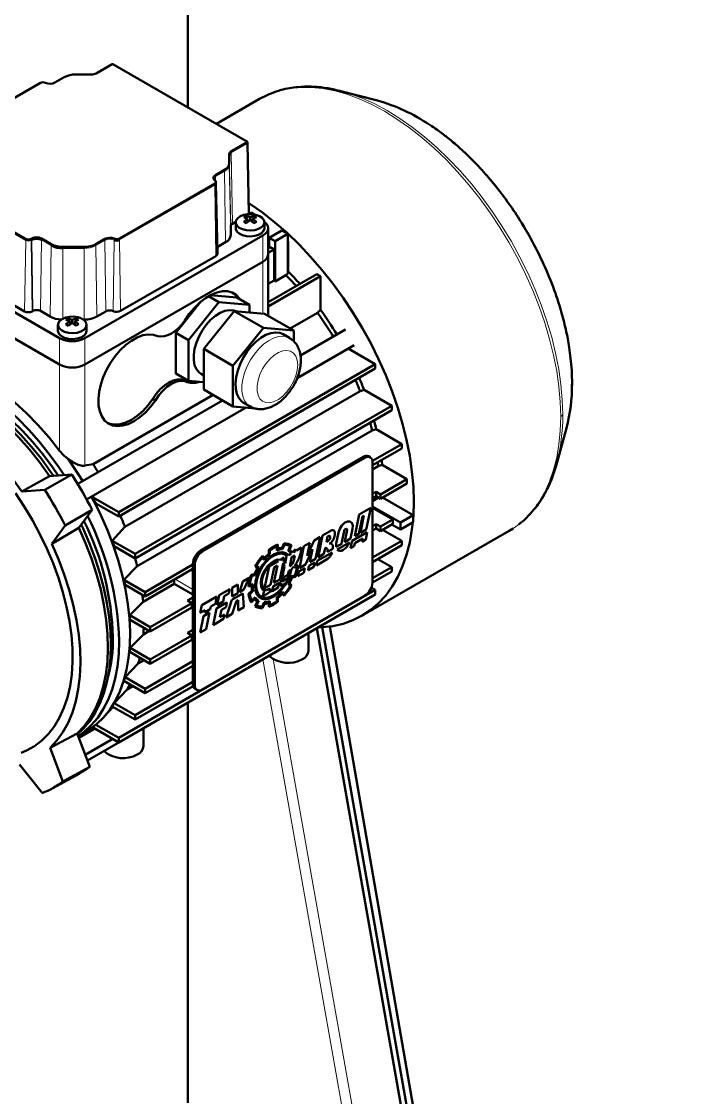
# Paper-space layout 'Лист2' of a CAD drawing. Header units: millimetres. Extents: x 0 to 420, y 0 to 297.
# Drawn here: x 164.19 to 182.64, y 149.34 to 179.3 of the extents above; entities that cross this region are included whole.
import ezdxf

# ---------------------------------------------------------------- set-up
doc = ezdxf.new("R2010")
doc.units = ezdxf.units.MM

psp = doc.layouts.new('Лист2')

# ---------------------------------------------------------------- linework, layer by layer
at = {"color": 7, "linetype": 'Continuous', "lineweight": 50}
for p, q in [((168.818, 176.908), (168.818, 198.184)), ((166.268, 177.857), (166.716, 178.116)), ((166.727, 178.116), (170.475, 175.952)), ((165.118, 177.602), (165.371, 177.748)), ((165.695, 177.825), (166.133, 177.825)), ((162.059, 176.06), (164.712, 177.592)), ((170.817, 177.146), (169.612, 176.45)), ((170.817, 177.146), (170.902, 177.193)), ((173.081, 177.364), (173.041, 177.373)), ((173.08, 177.365), (173.043, 177.374)), ((174.096, 177.099), (173.08, 177.365)), ((170.475, 175.946), (170.027, 175.687)), ((170.477, 175.908), (170.477, 175.949)), ((170.519, 173.949), (170.477, 175.908)), ((169.971, 175.609), (169.971, 175.356)), ((169.971, 175.609), (169.971, 175.568)), ((169.971, 175.356), (169.971, 175.315)), ((169.837, 175.169), (169.584, 175.023)), ((169.567, 174.789), (166.915, 173.258)), ((169.599, 174.792), (169.599, 174.833)), ((169.641, 172.834), (169.599, 174.793)), ((164.305, 173.248), (162.042, 174.554)), ((170.374, 173.848), (170.445, 173.889)), ((170.374, 173.848), (170.48, 173.809)), ((170.48, 173.809), (170.374, 173.726)), ((170.551, 173.85), (170.445, 173.889)), ((170.445, 173.822), (170.445, 173.889)), ((170.48, 173.809), (170.48, 173.713)), ((170.576, 173.94), (170.518, 173.973)), ((170.657, 173.889), (170.551, 173.85)), ((170.551, 173.769), (170.551, 173.85)), ((170.553, 173.953), (170.597, 173.979)), ((170.686, 173.927), (170.597, 173.979)), ((170.622, 173.809), (170.728, 173.848)), ((170.728, 173.726), (170.622, 173.809)), ((170.622, 173.713), (170.622, 173.809)), ((170.728, 173.848), (170.657, 173.889)), ((170.657, 173.822), (170.657, 173.889)), ((170.013, 173.609), (170.013, 173.356)), ((170.152, 173.724), (170.057, 173.67)), ((170.151, 173.71), (170.151, 173.547)), ((170.374, 173.726), (170.445, 173.685)), ((170.445, 173.685), (170.551, 173.769)), ((170.551, 173.769), (170.657, 173.685)), ((170.657, 173.685), (170.728, 173.726)), ((170.951, 173.547), (170.951, 173.71)), ((171.051, 172.812), (171.051, 173.547)), ((164.475, 173.258), (164.458, 173.248)), ((165.017, 173.102), (164.747, 173.258)), ((165.955, 170.485), (170.904, 173.342)), ((166.509, 173.248), (166.255, 173.102)), ((171.438, 173.481), (171.085, 173.277)), ((171.085, 173.277), (171.085, 172.998)), ((171.085, 173.277), (171.247, 173.183)), ((171.247, 173.183), (171.601, 173.387)), ((171.601, 173.387), (171.438, 173.481)), ((171.601, 172.283), (171.601, 173.387)), ((160.722, 173.098), (165.247, 170.485)), ((165.932, 173.024), (165.341, 173.024)), ((169.867, 173.152), (169.637, 173.019)), ((171.051, 172.978), (171.113, 173.014)), ((171.219, 172.953), (171.051, 172.856)), ((171.219, 172.953), (171.113, 173.014)), ((171.219, 172.09), (171.219, 172.953)), ((171.247, 172.062), (171.247, 173.183)), ((171.608, 173.178), (171.601, 173.182)), ((171.601, 173.174), (171.608, 173.178)), ((171.608, 172.343), (171.608, 173.178)), ((165.955, 169.75), (170.904, 172.608)), ((169.597, 172.771), (166.944, 171.24)), ((171.051, 171.109), (171.051, 172.812)), ((160.722, 172.363), (165.247, 169.75)), ((164.275, 171.23), (162.012, 172.536)), ((171.601, 172.337), (171.608, 172.343)), ((171.051, 171.484), (172.407, 172.266)), ((172.513, 172.205), (171.051, 171.361)), ((171.051, 171.993), (171.219, 172.09)), ((171.247, 172.062), (171.55, 172.237)), ((171.601, 172.283), (171.55, 172.237)), ((172.513, 172.205), (172.407, 172.266)), ((172.513, 171.274), (172.513, 172.205)), ((168.483, 170.632), (169.184, 171.505)), ((169.685, 171.483), (168.836, 170.428)), ((169.392, 171.653), (169.685, 171.483)), ((169.437, 171.678), (170.18, 171.612)), ((170.533, 171.408), (169.685, 171.483)), ((170.18, 171.612), (170.533, 171.408)), ((170.533, 171.201), (170.533, 171.408)), ((164.487, 171.23), (164.505, 171.24)), ((164.988, 171.084), (164.717, 171.24)), ((166.538, 171.23), (166.285, 171.084)), ((170.109, 171.239), (169.26, 170.183)), ((170.922, 170.769), (170.109, 171.239)), ((170.957, 171.163), (170.109, 171.239)), ((171.771, 170.693), (170.957, 171.163)), ((171.667, 170.753), (172.427, 171.192)), ((172.427, 171.192), (172.513, 171.274)), ((165.201, 170.852), (165.201, 170.689)), ((165.424, 170.991), (165.495, 171.032)), ((165.424, 170.991), (165.53, 170.952)), ((165.53, 170.952), (165.424, 170.868)), ((165.424, 170.868), (165.495, 170.828)), ((165.601, 170.993), (165.495, 171.032)), ((165.495, 170.965), (165.495, 171.032)), ((165.495, 170.828), (165.601, 170.911)), ((165.53, 170.952), (165.53, 170.855)), ((165.707, 171.032), (165.601, 170.993)), ((165.601, 170.911), (165.601, 170.993)), ((165.601, 170.911), (165.707, 170.828)), ((165.672, 170.952), (165.778, 170.991)), ((165.778, 170.868), (165.672, 170.952)), ((165.672, 170.855), (165.672, 170.952)), ((165.778, 170.991), (165.707, 171.032)), ((165.707, 170.965), (165.707, 171.032)), ((165.707, 170.828), (165.778, 170.868)), ((165.932, 170.999), (165.909, 170.999)), ((166.001, 170.689), (166.001, 170.852)), ((168.836, 170.428), (168.483, 170.632)), ((168.483, 169.501), (168.483, 170.632)), ((170.922, 170.769), (170.073, 169.714)), ((171.771, 170.693), (170.922, 170.769)), ((171.649, 170.488), (171.472, 170.59)), ((171.771, 170.389), (171.771, 170.693)), ((173.203, 170.723), (171.952, 170.001)), ((168.836, 170.428), (168.836, 169.296)), ((171.863, 169.373), (173.453, 170.29)), ((169.26, 170.183), (170.073, 169.714)), ((169.26, 170.183), (169.26, 169.052)), ((174.037, 169.758), (173.284, 170.193)), ((166.895, 165.635), (174.037, 169.758)), ((174.037, 169.635), (166.895, 165.512)), ((170.073, 169.714), (170.073, 168.582)), ((174.037, 169.635), (174.037, 169.758)), ((168.483, 169.501), (168.836, 169.296)), ((169.185, 169.486), (169.26, 169.442)), ((173.612, 169.006), (167.066, 165.227)), ((168.73, 169.301), (168.801, 169.26)), ((168.836, 169.296), (169.26, 169.259)), ((170.073, 168.582), (169.26, 169.052)), ((173.724, 169.04), (173.612, 169.006)), ((174.493, 168.596), (173.724, 169.04)), ((179.511, 169.102), (179.516, 169.223)), ((169.784, 168.749), (165.754, 166.423)), ((166.182, 166.971), (169.523, 168.9)), ((167.917, 168.75), (167.846, 168.79)), ((166.001, 165.989), (170.438, 168.55)), ((167.351, 164.473), (174.493, 168.596)), ((174.493, 168.474), (167.351, 164.351)), ((170.073, 168.582), (170.701, 168.526)), ((170.372, 168.685), (170.549, 168.583)), ((170.898, 168.508), (170.922, 168.506)), ((174.493, 168.474), (174.493, 168.596)), ((173.953, 167.911), (167.407, 164.132)), ((174.063, 167.946), (173.953, 167.911)), ((174.775, 167.535), (174.063, 167.946)), ((179.082, 166.968), (179.361, 167.98)), ((173.957, 167.063), (174.775, 167.535)), ((174.775, 167.413), (174.775, 167.535)), ((174.775, 167.413), (173.959, 166.942)), ((165.955, 166.932), (166.182, 166.971)), ((169.172, 164.565), (173.697, 167.178)), ((169.221, 164.537), (173.747, 167.149)), ((173.897, 167.164), (173.847, 167.193)), ((173.959, 167.027), (173.959, 163.679)), ((174.118, 166.917), (173.959, 166.826)), ((174.227, 166.954), (174.118, 166.917)), ((174.914, 166.557), (174.227, 166.954)), ((179.054, 166.885), (179.082, 166.969)), ((179.059, 166.886), (179.082, 166.968)), ((164.968, 166.639), (164.201, 166.209)), ((165.592, 166.686), (164.837, 166.256)), ((165.592, 166.686), (164.968, 166.639)), ((174.179, 166.132), (174.914, 166.557)), ((174.914, 166.434), (174.179, 166.01)), ((174.914, 166.434), (174.914, 166.557)), ((164.201, 166.209), (164.837, 166.256)), ((166.202, 166.105), (166.164, 166.057)), ((166.164, 166.057), (166.895, 165.635)), ((173.959, 166.145), (174.058, 166.202)), ((174.058, 166.079), (173.959, 166.022)), ((174.124, 166.041), (173.959, 165.946)), ((174.058, 166.202), (174.179, 166.132)), ((174.058, 166.202), (174.058, 166.079)), ((174.179, 166.01), (174.058, 166.079)), ((174.179, 166.132), (174.179, 166.01)), ((175.089, 165.549), (174.235, 166.042)), ((174.914, 165.658), (174.242, 166.046)), ((166.895, 165.512), (166.255, 165.882)), ((173.588, 165.575), (173.91, 165.76)), ((173.91, 165.76), (173.785, 165.152)), ((174.736, 165.345), (173.959, 165.794)), ((174.525, 165.434), (173.959, 165.761)), ((166.15, 165.705), (165.401, 165.267)), ((165.786, 165.203), (166.15, 165.705)), ((166.895, 165.635), (166.895, 165.512)), ((173.464, 164.967), (173.588, 165.575)), ((173.681, 165.518), (173.582, 165.035)), ((173.621, 165.057), (173.719, 165.54)), ((173.719, 165.54), (173.681, 165.518)), ((174.179, 165.234), (174.525, 165.434)), ((174.525, 165.311), (174.525, 165.434)), ((175.089, 165.549), (174.736, 165.345)), ((174.907, 165.654), (174.914, 165.658)), ((174.914, 165.65), (174.914, 165.658)), ((175.089, 165.361), (175.089, 165.549)), ((165.401, 165.267), (165.029, 164.755)), ((165.029, 164.755), (165.786, 165.203)), ((167.066, 165.227), (166.713, 164.842)), ((172.566, 164.985), (172.83, 165.137)), ((173.166, 165.11), (173.104, 164.808)), ((173.189, 164.831), (173.251, 165.133)), ((173.404, 165.174), (173.348, 164.9)), ((173.785, 165.152), (173.621, 165.057)), ((173.669, 162.755), (177.762, 165.117)), ((173.959, 165.247), (174.058, 165.304)), ((174.058, 165.181), (173.959, 165.124)), ((174.058, 165.304), (174.179, 165.234)), ((174.058, 165.304), (174.058, 165.181)), ((174.179, 165.111), (174.058, 165.181)), ((174.525, 165.311), (174.179, 165.111)), ((174.179, 165.234), (174.179, 165.111)), ((174.775, 164.841), (174.242, 165.148)), ((174.497, 165.295), (174.736, 165.157)), ((175.089, 165.361), (174.736, 165.157)), ((174.736, 165.157), (174.736, 165.345)), ((166.713, 164.842), (167.351, 164.473)), ((172.144, 164.424), (172.336, 164.852)), ((172.336, 164.852), (172.5, 164.947)), ((172.5, 164.947), (172.376, 164.339)), ((172.442, 164.377), (172.566, 164.985)), ((172.675, 164.805), (172.706, 164.955)), ((172.73, 164.969), (172.706, 164.955)), ((172.951, 164.767), (173.012, 165.069)), ((173.348, 164.9), (173.178, 164.801)), ((173.351, 164.63), (173.394, 164.838)), ((173.394, 164.838), (173.814, 165.081)), ((173.582, 165.035), (173.464, 164.967)), ((173.69, 164.899), (173.467, 164.77)), ((173.673, 164.815), (173.69, 164.899)), ((173.772, 164.872), (173.673, 164.815)), ((173.814, 165.081), (173.772, 164.872)), ((173.959, 164.37), (174.775, 164.841)), ((174.775, 164.718), (174.775, 164.841)), ((167.351, 164.351), (166.769, 164.687)), ((171.073, 164.474), (171.073, 164.587)), ((171.105, 164.463), (171.105, 164.574)), ((171.295, 164.684), (171.295, 164.573)), ((171.327, 164.734), (171.327, 164.621)), ((171.444, 164.645), (171.502, 164.769)), ((171.455, 164.605), (171.512, 164.728)), ((171.666, 164.688), (171.609, 164.564)), ((171.708, 164.715), (171.65, 164.591)), ((171.723, 164.518), (171.815, 164.606)), ((171.772, 164.527), (171.8, 164.552)), ((171.772, 164.527), (171.804, 164.545)), ((171.839, 164.565), (171.987, 164.65)), ((171.928, 164.08), (172.052, 164.688)), ((171.987, 164.65), (171.95, 164.474)), ((172.052, 164.688), (172.217, 164.783)), ((172.285, 164.603), (172.093, 164.175)), ((172.217, 164.783), (172.144, 164.424)), ((172.211, 164.244), (172.285, 164.603)), ((172.641, 164.638), (172.607, 164.472)), ((172.62, 164.392), (172.837, 164.517)), ((172.859, 164.617), (172.705, 164.529)), ((173.116, 164.766), (172.946, 164.668)), ((172.974, 164.596), (173.319, 164.795)), ((173.45, 164.687), (173.351, 164.63)), ((173.467, 164.77), (173.45, 164.687)), ((174.775, 164.718), (173.959, 164.247)), ((167.351, 164.473), (167.351, 164.351)), ((170.889, 164.368), (170.945, 164.311)), ((170.898, 164.421), (170.956, 164.363)), ((171.08, 164.127), (171.339, 164.276)), ((171.469, 164.217), (171.376, 163.761)), ((171.401, 164.312), (171.5, 164.37)), ((171.5, 164.37), (171.48, 164.27)), ((171.525, 164.204), (171.566, 164.408)), ((171.566, 164.408), (171.582, 164.417)), ((171.621, 164.439), (171.696, 164.483)), ((171.654, 164.128), (171.705, 164.378)), ((171.705, 164.378), (171.796, 164.43)), ((171.796, 164.43), (171.769, 164.295)), ((172.191, 164.144), (172.356, 164.239)), ((172.376, 164.339), (172.211, 164.244)), ((172.356, 164.239), (172.33, 164.114)), ((172.726, 164.342), (172.396, 164.152)), ((172.396, 164.152), (172.421, 164.277)), ((172.421, 164.277), (172.586, 164.372)), ((172.607, 164.472), (172.442, 164.377)), ((174.493, 164.105), (174.103, 164.33)), ((167.407, 164.132), (167.04, 163.755)), ((167.633, 163.412), (168.96, 164.178)), ((168.96, 164.056), (167.633, 163.29)), ((168.96, 163.259), (168.96, 164.198)), ((169.009, 160.821), (169.009, 164.169)), ((170.585, 163.896), (170.677, 163.914)), ((170.75, 164.071), (170.692, 164.129)), ((170.791, 164.092), (170.734, 164.15)), ((170.956, 163.519), (171.08, 164.127)), ((171.219, 164.097), (171.12, 163.614)), ((171.211, 163.666), (171.31, 164.149)), ((171.31, 164.149), (171.219, 164.097)), ((171.442, 163.799), (171.509, 164.13)), ((171.629, 164.003), (171.606, 163.894)), ((171.767, 164.096), (171.859, 164.114)), ((171.801, 164.142), (171.894, 164.16)), ((171.882, 163.855), (171.908, 163.98)), ((172.047, 163.95), (171.882, 163.855)), ((171.908, 163.98), (172.072, 164.075)), ((172.093, 164.175), (171.928, 164.08)), ((172.072, 164.075), (172.047, 163.95)), ((172.165, 164.019), (172.191, 164.144)), ((172.33, 164.114), (172.165, 164.019)), ((173.959, 163.797), (174.493, 164.105)), ((174.493, 163.983), (173.959, 163.675)), ((174.493, 163.983), (174.493, 164.105)), ((167.04, 163.755), (167.633, 163.412)), ((167.633, 163.29), (167.071, 163.614)), ((168.441, 163.64), (167.572, 163.139)), ((168.96, 163.34), (168.441, 163.64)), ((170.051, 163.533), (170.21, 163.625)), ((170.21, 163.625), (170.21, 163.382)), ((170.255, 163.408), (170.353, 163.707)), ((170.353, 163.707), (170.525, 163.807)), ((170.525, 163.807), (170.378, 163.479)), ((170.542, 163.617), (170.633, 163.635)), ((170.601, 163.86), (170.692, 163.879)), ((171.12, 163.614), (170.956, 163.519)), ((171.191, 163.566), (171.355, 163.661)), ((171.376, 163.761), (171.211, 163.666)), ((171.355, 163.661), (171.348, 163.626)), ((171.396, 163.574), (171.416, 163.672)), ((171.525, 163.649), (171.396, 163.574)), ((171.44, 163.71), (171.586, 163.794)), ((171.464, 163.812), (171.442, 163.799)), ((171.606, 163.894), (171.501, 163.834)), ((171.586, 163.794), (171.575, 163.741)), ((171.609, 163.639), (171.666, 163.581)), ((171.65, 163.66), (171.708, 163.602)), ((171.8, 163.871), (171.708, 163.852)), ((171.815, 163.835), (171.723, 163.817)), ((166.895, 159.348), (174.037, 163.47)), ((174.037, 163.348), (166.895, 159.225)), ((167.633, 163.412), (167.633, 163.29)), ((173.747, 163.311), (169.221, 160.699)), ((169.636, 163.051), (169.693, 163.326)), ((169.693, 163.326), (169.985, 163.495)), ((169.96, 163.37), (169.832, 163.296)), ((169.985, 163.495), (169.96, 163.37)), ((170.044, 163.198), (170.348, 163.373)), ((170.051, 163.29), (170.051, 163.533)), ((170.21, 163.382), (170.051, 163.29)), ((170.378, 163.479), (170.255, 163.408)), ((170.348, 163.373), (170.378, 162.987)), ((170.599, 163.589), (170.506, 163.571)), ((170.506, 163.359), (170.599, 163.447)), ((170.542, 163.354), (170.633, 163.442)), ((170.909, 163.294), (170.935, 163.419)), ((171.074, 163.389), (170.909, 163.294)), ((170.935, 163.419), (170.96, 163.433)), ((171.009, 163.461), (171.1, 163.514)), ((171.08, 163.416), (171.074, 163.389)), ((171.1, 163.514), (171.088, 163.457)), ((171.33, 163.536), (171.165, 163.441)), ((171.165, 163.441), (171.166, 163.443)), ((171.174, 163.484), (171.191, 163.566)), ((171.337, 163.573), (171.33, 163.536)), ((171.502, 163.31), (171.444, 163.368)), ((171.512, 163.363), (171.455, 163.42)), ((174.037, 163.47), (173.928, 163.533)), ((174.037, 163.348), (174.037, 163.47)), ((167.572, 163.139), (167.199, 162.765)), ((168.932, 163.103), (167.773, 162.434)), ((168.811, 163.173), (168.96, 163.259)), ((168.932, 163.103), (168.811, 163.173)), ((168.96, 163.136), (168.917, 163.112)), ((168.932, 162.981), (168.932, 163.103)), ((168.96, 163.03), (168.932, 163.014)), ((168.96, 163.259), (168.96, 163.136)), ((168.96, 162.361), (168.96, 163.136)), ((169.164, 162.837), (169.206, 163.045)), ((169.206, 163.045), (169.627, 163.288)), ((169.584, 163.08), (169.456, 163.006)), ((169.627, 163.288), (169.584, 163.08)), ((169.616, 162.951), (169.908, 163.12)), ((169.801, 163.146), (169.636, 163.051)), ((169.832, 163.296), (169.801, 163.146)), ((169.881, 162.7), (170.044, 163.198)), ((169.908, 163.12), (169.883, 162.995)), ((170.175, 163.163), (170.056, 162.801)), ((170.219, 163.189), (170.175, 163.163)), ((170.219, 162.895), (170.219, 163.189)), ((170.677, 163.213), (170.585, 163.125)), ((170.692, 163.266), (170.601, 163.179)), ((170.692, 163.016), (170.75, 163.14)), ((170.734, 163.043), (170.791, 163.166)), ((170.945, 163.126), (170.889, 163.003)), ((170.956, 163.086), (170.898, 162.962)), ((171.073, 162.997), (171.073, 163.11)), ((171.105, 163.047), (171.105, 163.158)), ((171.295, 163.268), (171.295, 163.157)), ((171.327, 163.256), (171.327, 163.144)), ((167.773, 162.434), (167.199, 162.765)), ((168.932, 162.981), (167.773, 162.311)), ((169.291, 162.911), (169.164, 162.837)), ((169.164, 162.286), (169.257, 162.744)), ((169.257, 162.744), (169.422, 162.839)), ((169.443, 162.939), (169.278, 162.844)), ((169.278, 162.844), (169.291, 162.911)), ((169.422, 162.839), (169.328, 162.381)), ((169.456, 163.006), (169.443, 162.939)), ((169.522, 162.493), (169.616, 162.951)), ((169.755, 162.921), (169.712, 162.713)), ((169.712, 162.713), (169.84, 162.787)), ((169.883, 162.995), (169.755, 162.921)), ((169.84, 162.787), (169.815, 162.662)), ((170.056, 162.801), (169.881, 162.7)), ((170.378, 162.987), (170.219, 162.895)), ((172.122, 162.243), (172.973, 162.733)), ((172.973, 162.733), (172.973, 162.734)), ((167.773, 162.311), (167.209, 162.637)), ((167.773, 162.311), (167.773, 162.434)), ((169.815, 162.662), (169.522, 162.493)), ((182.409, 106.59), (172.556, 162.434)), ((182.644, 105.658), (172.767, 162.453)), ((167.582, 162.234), (167.209, 161.861)), ((167.744, 162.328), (167.582, 162.234)), ((167.773, 161.536), (168.932, 162.205)), ((168.811, 162.275), (168.96, 162.361)), ((168.932, 162.205), (168.811, 162.275)), ((168.96, 162.238), (168.917, 162.214)), ((168.932, 162.082), (168.932, 162.205)), ((168.96, 162.361), (168.96, 162.238)), ((168.96, 162.238), (168.96, 160.85)), ((169.328, 162.381), (169.164, 162.286)), ((172.122, 162.243), (172.122, 162.243)), ((172.176, 161.778), (172.176, 162.273)), ((182.276, 106.46), (172.405, 162.406)), ((167.209, 161.861), (167.773, 161.536)), ((167.526, 159.589), (171.843, 162.081)), ((168.932, 162.082), (167.773, 161.413)), ((171.843, 162.081), (171.843, 162.081)), ((167.773, 161.413), (167.199, 161.744)), ((167.773, 161.536), (167.773, 161.413)), ((167.439, 161.419), (167.071, 161.042)), ((167.601, 161.512), (167.439, 161.419)), ((167.633, 160.718), (168.96, 161.484)), ((168.96, 161.361), (167.633, 160.595)), ((167.633, 160.595), (167.04, 160.938)), ((167.071, 161.042), (167.633, 160.718)), ((167.125, 160.702), (166.769, 160.319)), ((167.286, 160.795), (167.125, 160.702)), ((167.351, 159.982), (168.96, 160.911)), ((168.967, 160.793), (167.351, 159.86)), ((167.633, 160.718), (167.633, 160.595)), ((169.022, 160.713), (169.071, 160.684)), ((166.769, 160.319), (167.351, 159.982)), ((168.818, 149.191), (168.818, 160.335)), ((166.493, 159.942), (166.735, 160.215)), ((166.747, 160.209), (166.71, 160.187)), ((167.351, 159.86), (166.713, 160.229)), ((166.259, 159.715), (166.895, 159.348)), ((167.351, 159.982), (167.351, 159.86)), ((165.737, 159.469), (164.981, 159.077)), ((166.089, 158.546), (165.737, 159.469)), ((165.764, 159.398), (165.988, 159.527)), ((166.23, 159.609), (165.782, 159.351)), ((165.831, 159.379), (165.831, 159.436)), ((166.022, 158.721), (167.247, 159.428)), ((166.895, 159.225), (166.168, 159.645)), ((167.247, 159.428), (167.247, 159.428)), ((167.526, 159.589), (167.526, 159.589)), ((167.58, 159.125), (167.58, 159.62)), ((165.963, 158.878), (166.73, 159.32)), ((166.895, 159.348), (166.895, 159.225)), ((164.981, 159.077), (165.34, 158.135)), ((164.765, 157.816), (164.136, 158.608)), ((166.089, 158.546), (165.34, 158.135)), ((165.055, 157.95), (165.807, 158.363))]:
    psp.add_line(p, q, dxfattribs=at)
at = {"color": 8, "linetype": 'Continuous', "lineweight": 18}
for p, q in [((170.475, 175.905), (170.027, 175.647)), ((170.475, 175.905), (170.475, 175.946)), ((170.504, 173.939), (170.475, 175.905)), ((170.027, 175.687), (170.027, 175.647)), ((170.027, 175.647), (170.057, 173.67)), ((170.013, 173.609), (169.971, 175.568)), ((169.971, 175.315), (170.013, 173.356)), ((169.837, 175.128), (169.584, 174.982)), ((169.584, 174.982), (169.584, 175.023)), ((169.837, 175.128), (169.837, 175.169)), ((169.867, 173.152), (169.837, 175.128)), ((169.567, 174.748), (166.915, 173.217)), ((169.567, 174.748), (169.567, 174.789)), ((169.597, 172.771), (169.567, 174.748)), ((169.586, 174.863), (169.584, 174.982)), ((164.305, 173.207), (162.042, 174.513)), ((164.275, 171.23), (164.305, 173.207)), ((164.305, 173.207), (164.305, 173.248)), ((164.458, 173.248), (164.458, 173.207)), ((164.475, 173.217), (164.458, 173.207)), ((164.458, 173.207), (164.487, 171.23)), ((164.475, 173.258), (164.475, 173.217)), ((164.475, 173.217), (164.505, 171.24)), ((164.717, 171.24), (164.747, 173.217)), ((164.747, 173.217), (164.747, 173.258)), ((165.017, 173.061), (164.747, 173.217)), ((166.509, 173.207), (166.255, 173.061)), ((166.509, 173.207), (166.509, 173.248)), ((166.538, 171.23), (166.509, 173.207)), ((166.741, 171.235), (166.768, 173.213)), ((166.768, 173.213), (166.768, 173.254)), ((166.915, 173.258), (166.915, 173.217)), ((166.915, 173.217), (166.944, 171.24)), ((170.904, 172.608), (170.904, 173.342)), ((164.988, 171.084), (165.017, 173.061)), ((165.017, 173.061), (165.017, 173.102)), ((165.341, 173.024), (165.341, 172.983)), ((165.341, 172.983), (165.341, 171.028)), ((165.932, 172.983), (165.341, 172.983)), ((165.932, 172.983), (165.932, 173.024)), ((165.932, 170.999), (165.932, 172.983)), ((166.255, 173.102), (166.255, 173.061)), ((166.255, 173.061), (166.285, 171.084)), ((170.904, 171.167), (170.904, 172.608)), ((165.247, 169.75), (165.247, 170.485)), ((165.955, 169.75), (165.955, 170.485)), ((165.247, 167.347), (165.247, 169.75)), ((165.955, 169.75), (165.955, 166.932)), ((179.513, 169.2), (179.515, 169.223)), ((173.747, 167.149), (173.697, 167.178)), ((169.172, 164.565), (169.221, 164.537)), ((168.888, 164.014), (168.96, 163.973)), ((169.009, 164.169), (168.96, 164.198)), ((168.96, 163.483), (168.464, 163.769)), ((170.91, 161.543), (180.671, 106.222)), ((180.93, 106.371), (171.196, 161.542)), ((168.96, 160.85), (169.009, 160.821))]:
    psp.add_line(p, q, dxfattribs=at)
at = {"color": 8, "linetype": 'Continuous', "lineweight": 18, "flags": 128}
for points in [[(170.902, 177.193), (171.074, 177.274), (171.347, 177.37), (171.634, 177.435), (171.936, 177.468), (172.249, 177.468), (172.573, 177.436), (172.906, 177.372), (173.246, 177.276), (173.591, 177.148), (173.939, 176.99), (174.29, 176.803), (174.64, 176.586), (174.988, 176.341), (175.333, 176.07), (175.673, 175.774), (176.006, 175.454), (176.33, 175.113), (176.643, 174.75), (176.945, 174.37), (177.232, 173.973), (177.505, 173.561), (177.762, 173.137), (178.001, 172.703), (178.221, 172.261), (178.421, 171.813), (178.6, 171.361), (178.757, 170.909), (178.891, 170.457), (179.001, 170.009), (179.088, 169.567), (179.15, 169.133), (179.188, 168.709), (179.2, 168.297)], [(179.256, 168.358), (179.243, 168.768), (179.206, 169.19), (179.144, 169.622), (179.058, 170.062), (178.948, 170.508), (178.814, 170.957), (178.658, 171.407), (178.48, 171.856), (178.281, 172.302), (178.063, 172.742), (177.825, 173.173), (177.57, 173.595), (177.298, 174.005), (177.012, 174.4), (176.712, 174.778), (176.4, 175.139), (176.078, 175.479), (175.747, 175.797), (175.409, 176.092), (175.066, 176.361), (174.719, 176.604), (174.371, 176.82), (174.022, 177.007), (173.675, 177.164), (173.332, 177.291), (173.08, 177.365)], [(175.538, 176.43), (175.72, 176.305), (176.044, 176.06), (176.364, 175.789), (176.676, 175.494), (176.981, 175.177), (177.275, 174.839), (177.557, 174.482), (177.826, 174.109), (178.079, 173.722), (178.315, 173.322), (178.534, 172.913), (178.733, 172.497), (178.911, 172.076), (179.068, 171.652), (179.202, 171.229), (179.313, 170.808), (179.4, 170.393), (179.463, 169.984), (179.5, 169.586), (179.513, 169.2)], [(171.652, 170.486), (171.584, 170.518), (171.467, 170.539), (171.339, 170.529), (171.203, 170.486), (171.064, 170.413), (170.926, 170.311), (170.793, 170.185), (170.67, 170.038), (170.561, 169.875), (170.47, 169.7), (170.398, 169.521), (170.349, 169.342), (170.324, 169.169), (170.324, 169.008), (170.349, 168.864), (170.398, 168.741), (170.47, 168.644), (170.547, 168.584)], [(171.877, 169.74), (171.863, 169.592), (171.824, 169.435), (171.761, 169.278), (171.677, 169.127), (171.576, 168.989), (171.462, 168.871), (171.342, 168.779), (171.219, 168.716), (171.102, 168.685), (170.993, 168.689), (170.9, 168.727), (170.826, 168.797), (170.775, 168.895), (170.749, 169.018), (170.749, 169.159), (170.775, 169.312), (170.826, 169.47), (170.9, 169.625), (170.993, 169.771), (171.102, 169.899), (171.219, 170.005), (171.342, 170.083), (171.462, 170.13), (171.576, 170.143), (171.677, 170.122), (171.761, 170.068), (171.824, 169.984), (171.863, 169.872), (171.877, 169.74)], [(179.2, 168.297), (179.188, 167.899), (179.15, 167.519), (179.088, 167.156), (179.001, 166.814), (178.891, 166.494), (178.757, 166.197), (178.6, 165.926), (178.421, 165.681), (178.221, 165.464), (178.001, 165.276), (177.871, 165.184)]]:
    psp.add_lwpolyline(points, dxfattribs=at)
at = {"color": 7, "linetype": 'Continuous', "lineweight": 50, "flags": 128}
for points in [[(169.584, 175.023), (169.562, 175.007), (169.544, 174.989), (169.533, 174.97), (169.528, 174.95), (169.53, 174.929), (169.538, 174.909), (169.553, 174.89), (169.573, 174.873)], [(169.567, 174.789), (169.58, 174.798), (169.59, 174.808), (169.596, 174.819), (169.599, 174.831), (169.598, 174.842), (169.593, 174.853), (169.585, 174.864), (169.573, 174.873)], [(175.089, 165.449), (175.096, 165.537), (175.108, 165.934), (175.096, 166.346), (175.058, 166.77), (174.996, 167.205), (174.909, 167.647), (174.798, 168.095), (174.664, 168.546), (174.507, 168.999), (174.329, 169.45), (174.129, 169.898), (173.909, 170.34), (173.67, 170.775), (173.413, 171.199), (173.14, 171.61), (172.852, 172.007), (172.551, 172.388), (172.237, 172.75), (171.913, 173.092), (171.581, 173.412), (171.241, 173.708), (170.896, 173.979), (170.548, 174.224), (170.513, 174.246)], [(170.268, 173.873), (170.197, 173.818), (170.158, 173.753), (170.153, 173.684), (170.184, 173.617), (170.248, 173.559), (170.338, 173.514), (170.447, 173.487), (170.566, 173.479), (170.683, 173.492), (170.788, 173.524), (170.873, 173.573), (170.928, 173.634), (170.951, 173.701), (170.937, 173.77), (170.889, 173.833), (170.812, 173.885), (170.711, 173.921), (170.596, 173.939), (170.476, 173.937), (170.364, 173.914), (170.268, 173.873)], [(170.951, 173.547), (170.951, 173.538), (170.928, 173.47), (170.873, 173.409), (170.788, 173.361), (170.683, 173.329), (170.566, 173.316), (170.447, 173.323), (170.338, 173.351), (170.248, 173.396), (170.184, 173.454), (170.153, 173.521), (170.151, 173.547)], [(170.904, 173.342), (170.967, 173.386), (171.013, 173.436), (171.041, 173.49), (171.051, 173.547), (171.041, 173.603), (171.013, 173.657), (170.967, 173.707), (170.95, 173.72)], [(168.732, 170.971), (168.859, 171.158), (168.999, 171.327), (169.15, 171.476), (169.308, 171.599), (169.468, 171.694), (169.627, 171.758), (169.779, 171.79), (169.922, 171.788), (170.051, 171.753), (170.163, 171.685), (170.255, 171.587), (170.276, 171.556)], [(169.185, 169.486), (169.129, 169.526), (169.056, 169.615), (169.006, 169.73), (168.981, 169.868), (168.981, 170.023), (169.006, 170.19), (169.056, 170.363), (169.129, 170.536), (169.222, 170.702), (169.331, 170.855), (169.453, 170.99), (169.584, 171.102), (169.718, 171.187), (169.851, 171.242), (169.978, 171.264), (170.095, 171.254), (170.152, 171.235)], [(165.318, 171.016), (165.247, 170.96), (165.208, 170.895), (165.204, 170.827), (165.234, 170.76), (165.298, 170.702), (165.388, 170.657), (165.498, 170.629), (165.616, 170.622), (165.733, 170.634), (165.839, 170.667), (165.923, 170.715), (165.979, 170.776), (166.001, 170.844), (165.987, 170.912), (165.94, 170.975), (165.862, 171.027), (165.761, 171.064), (165.646, 171.082), (165.527, 171.079), (165.414, 171.057), (165.318, 171.016)], [(167.985, 170.54), (168.07, 170.529), (168.162, 170.538), (168.259, 170.567), (168.359, 170.615), (168.458, 170.682), (168.555, 170.765), (168.647, 170.862), (168.732, 170.971)], [(166.001, 170.689), (166.001, 170.68), (165.979, 170.613), (165.923, 170.552), (165.839, 170.503), (165.733, 170.471), (165.616, 170.458), (165.498, 170.466), (165.388, 170.494), (165.298, 170.538), (165.234, 170.597), (165.204, 170.663), (165.201, 170.689)], [(167.917, 168.75), (167.782, 168.572), (167.635, 168.413), (167.48, 168.278), (167.32, 168.17), (167.16, 168.092), (167.005, 168.046), (166.857, 168.033), (166.722, 168.054), (166.602, 168.107), (166.5, 168.192), (166.421, 168.306), (166.364, 168.447), (166.333, 168.61), (166.327, 168.792), (166.347, 168.987), (166.393, 169.191), (166.462, 169.397), (166.554, 169.602), (166.666, 169.799), (166.795, 169.983), (166.938, 170.15), (167.091, 170.294), (167.249, 170.413), (167.409, 170.503), (167.567, 170.562), (167.718, 170.588), (167.859, 170.58), (167.985, 170.54)], [(170.372, 168.685), (170.314, 168.727), (170.237, 168.817), (170.182, 168.933), (170.151, 169.072), (170.145, 169.229), (170.164, 169.4), (170.207, 169.578), (170.273, 169.758), (170.36, 169.934), (170.465, 170.1), (170.585, 170.252), (170.715, 170.384), (170.852, 170.492), (170.992, 170.572), (171.129, 170.623), (171.26, 170.642), (171.379, 170.628), (171.472, 170.59)], [(160.722, 169.959), (161.016, 169.99), (161.324, 169.984), (161.642, 169.942), (161.97, 169.864), (162.304, 169.752), (162.643, 169.604), (162.985, 169.423), (163.326, 169.21), (163.665, 168.966), (163.999, 168.693), (164.327, 168.392), (164.646, 168.066), (164.953, 167.717), (165.247, 167.347)], [(165.377, 166.67), (165.229, 166.889), (164.962, 167.254), (164.682, 167.603), (164.39, 167.932), (164.088, 168.241), (163.778, 168.527), (163.462, 168.789), (163.141, 169.025), (162.818, 169.233), (162.495, 169.412), (162.173, 169.562), (161.854, 169.681), (161.541, 169.769), (161.235, 169.825), (160.938, 169.848), (160.651, 169.839), (160.378, 169.798), (160.118, 169.725), (159.924, 169.644)], [(159.964, 169.594), (160.177, 169.651), (160.449, 169.692), (160.734, 169.701), (161.03, 169.677), (161.335, 169.622), (161.647, 169.534), (161.964, 169.416), (162.284, 169.267), (162.606, 169.088), (162.928, 168.881), (163.247, 168.646), (163.562, 168.386), (163.87, 168.101), (164.171, 167.793), (164.461, 167.465), (164.74, 167.118), (165.005, 166.755), (165.079, 166.647)], [(164.968, 166.639), (164.694, 167.02), (164.406, 167.382), (164.106, 167.725), (163.794, 168.045), (163.474, 168.341), (163.147, 168.611), (162.815, 168.853), (162.481, 169.065), (162.147, 169.246), (161.814, 169.395), (161.486, 169.511), (161.164, 169.593), (160.85, 169.641), (160.547, 169.654), (160.255, 169.633), (159.978, 169.577)], [(165.211, 166.657), (165.047, 166.894), (164.781, 167.248), (164.501, 167.584), (164.211, 167.9), (163.911, 168.195), (163.604, 168.466), (163.292, 168.712), (162.975, 168.931), (162.658, 169.121), (162.341, 169.282), (162.026, 169.413), (161.716, 169.513), (161.696, 169.518)], [(167.846, 168.79), (167.941, 168.933), (168.05, 169.061), (168.167, 169.168), (168.288, 169.252), (168.409, 169.308), (168.526, 169.336), (168.635, 169.333), (168.73, 169.301)], [(164.201, 166.209), (163.93, 166.585), (163.644, 166.943), (163.347, 167.282), (163.038, 167.598), (162.721, 167.891), (162.397, 168.157), (162.069, 168.396), (161.738, 168.606), (161.408, 168.786), (161.079, 168.934), (160.754, 169.049), (160.435, 169.131), (160.124, 169.179), (159.823, 169.192), (159.535, 169.172), (159.26, 169.117)], [(168.801, 169.26), (168.705, 169.293), (168.597, 169.295), (168.48, 169.268), (168.359, 169.211), (168.237, 169.127), (168.12, 169.02), (168.012, 168.892), (167.917, 168.75)], [(168.976, 169.284), (168.865, 169.279), (168.73, 169.301)], [(167.846, 168.79), (167.711, 168.613), (167.564, 168.454), (167.409, 168.319), (167.249, 168.211), (167.09, 168.133), (166.934, 168.087), (166.786, 168.074), (166.651, 168.095), (166.581, 168.121)], [(173.953, 167.911), (173.924, 168.027), (173.898, 168.13)], [(165.892, 166.503), (165.74, 166.746), (165.487, 167.123)], [(174.118, 166.917), (174.107, 167.022), (174.107, 167.027)], [(174.227, 166.954), (174.216, 167.058), (174.213, 167.088)], [(164.175, 158.936), (164.322, 158.997), (164.547, 159.122), (164.753, 159.278), (164.94, 159.463), (165.106, 159.677), (165.249, 159.918), (165.37, 160.185), (165.466, 160.475), (165.539, 160.787), (165.586, 161.12), (165.608, 161.47), (165.605, 161.836), (165.576, 162.214), (165.523, 162.604), (165.444, 163.002), (165.341, 163.405), (165.215, 163.811), (165.065, 164.218), (164.894, 164.622), (164.702, 165.021), (164.491, 165.413), (164.262, 165.795), (164.016, 166.164)], [(165.988, 159.527), (166.066, 159.574), (166.279, 159.732), (166.472, 159.918), (166.645, 160.133), (166.796, 160.375), (166.925, 160.643), (167.03, 160.934), (167.112, 161.247), (167.169, 161.581), (167.202, 161.933), (167.209, 162.301), (167.192, 162.683), (167.15, 163.077), (167.083, 163.48), (166.992, 163.89), (166.877, 164.304), (166.74, 164.721), (166.58, 165.137), (166.399, 165.55), (166.198, 165.957), (166.139, 166.068)], [(165.737, 159.469), (165.93, 159.674), (166.1, 159.908), (166.246, 160.171), (166.368, 160.461), (166.464, 160.775), (166.534, 161.112), (166.578, 161.47), (166.594, 161.846), (166.584, 162.238), (166.547, 162.643), (166.483, 163.059), (166.394, 163.483), (166.278, 163.912), (166.138, 164.344), (165.973, 164.775), (165.786, 165.203)], [(165.851, 165.292), (165.904, 165.178), (166.081, 164.765), (166.236, 164.349), (166.37, 163.934), (166.48, 163.521), (166.566, 163.113), (166.628, 162.712), (166.665, 162.321), (166.678, 161.942), (166.665, 161.578), (166.628, 161.23), (166.566, 160.901), (166.479, 160.593), (166.369, 160.307), (166.236, 160.045), (166.08, 159.81), (165.903, 159.601), (165.744, 159.452)], [(172.447, 162.43), (172.551, 162.434), (172.852, 162.466), (173.14, 162.531), (173.413, 162.627), (173.67, 162.755), (173.909, 162.913), (174.129, 163.101), (174.329, 163.319), (174.507, 163.563), (174.664, 163.835), (174.798, 164.131), (174.909, 164.452), (174.996, 164.794), (175.058, 165.156), (175.081, 165.357)], [(173.012, 165.069), (173.047, 165.171), (173.107, 165.266), (173.182, 165.338), (173.261, 165.378), (173.332, 165.378), (173.384, 165.34), (173.41, 165.268), (173.404, 165.174)], [(173.251, 165.133), (173.252, 165.153), (173.246, 165.168), (173.235, 165.177), (173.22, 165.177), (173.203, 165.168), (173.186, 165.152), (173.174, 165.132), (173.166, 165.11)], [(177.871, 165.184), (177.762, 165.117), (177.762, 165.117)], [(164.981, 159.077), (165.171, 159.28), (165.338, 159.513), (165.483, 159.774), (165.603, 160.061), (165.697, 160.372), (165.766, 160.706), (165.809, 161.061), (165.826, 161.433), (165.816, 161.821), (165.779, 162.221), (165.717, 162.633), (165.628, 163.052), (165.514, 163.477), (165.376, 163.904), (165.214, 164.331), (165.029, 164.755)], [(171.621, 164.439), (171.545, 164.497), (171.45, 164.522), (171.343, 164.512), (171.228, 164.469), (171.111, 164.393), (170.999, 164.29), (170.898, 164.165), (170.813, 164.024), (170.748, 163.874), (170.706, 163.724), (170.691, 163.582), (170.702, 163.454), (170.74, 163.348), (170.802, 163.269), (170.884, 163.222), (170.983, 163.208), (171.094, 163.229), (171.21, 163.284), (171.326, 163.368), (171.435, 163.479), (171.532, 163.611), (171.611, 163.755), (171.669, 163.906), (171.702, 164.054)], [(172.705, 164.529), (172.709, 164.553), (172.709, 164.575), (172.705, 164.595), (172.698, 164.612), (172.687, 164.625), (172.674, 164.634), (172.658, 164.639), (172.641, 164.638)], [(172.974, 164.596), (173.007, 164.569), (173.048, 164.558), (173.096, 164.563), (173.147, 164.585), (173.197, 164.622), (173.245, 164.671), (173.286, 164.73), (173.319, 164.795)], [(167.352, 164.351), (167.378, 164.248), (167.407, 164.132)], [(171.582, 164.417), (171.507, 164.465), (171.416, 164.482), (171.313, 164.466), (171.205, 164.419), (171.096, 164.343), (170.993, 164.242), (170.901, 164.122), (170.824, 163.988), (170.767, 163.847), (170.733, 163.708), (170.723, 163.576), (170.738, 163.46), (170.777, 163.365), (170.839, 163.297), (170.919, 163.258), (171.015, 163.251), (171.119, 163.276), (171.228, 163.332), (171.336, 163.416), (171.436, 163.523), (171.525, 163.649)], [(171.401, 164.312), (171.317, 164.314), (171.224, 164.282), (171.129, 164.22), (171.039, 164.132), (170.961, 164.023), (170.901, 163.904), (170.863, 163.781), (170.85, 163.665), (170.863, 163.563), (170.9, 163.484), (170.96, 163.433)], [(171.339, 164.276), (171.249, 164.257), (171.156, 164.204), (171.066, 164.122), (170.988, 164.017), (170.928, 163.9), (170.892, 163.779), (170.882, 163.666), (170.9, 163.57), (170.943, 163.5), (171.009, 163.461)], [(167.551, 163.338), (167.561, 163.243), (167.572, 163.139)], [(167.592, 162.415), (167.588, 162.328), (167.582, 162.234)], [(165.764, 159.4), (165.933, 159.521), (166.131, 159.702), (166.309, 159.912), (166.465, 160.148), (166.599, 160.411), (166.71, 160.698), (166.797, 161.008), (166.859, 161.339), (166.897, 161.688), (166.909, 162.054)], [(167.482, 161.581), (167.462, 161.501), (167.439, 161.419)], [(167.206, 160.842), (167.167, 160.771), (167.125, 160.702)]]:
    psp.add_lwpolyline(points, dxfattribs=at)
at = {"color": 7, "linetype": 'Continuous', "lineweight": 50}
for centre, radius, start, end in [((166.721, 178.105), 0.0125, 62.6097, 117.3903), ((165.682, 177.164), 0.661, 88.8559, 118.0402), ((166.138, 178.102), 0.277, 268.8559, 298.0402), ((164.789, 177.442), 0.168, 65.5592, 117.2014), ((164.982, 177.867), 0.298, 245.5592, 297.2014), ((172.746, 172.305), 4.981, 55.9089, 74.272), ((170.473, 175.949), 0.00354, 290.7834, 69.2166), ((170.473, 175.908), 0.00408, 294.3747, 354.3052), ((170.067, 175.599), 0.0965, 114.3747, 174.3052), ((170.067, 175.559), 0.0965, 114.3747, 174.3052), ((169.742, 175.379), 0.23, 294.3747, 354.3052), ((169.547, 174.796), 0.0523, 293.0783, 355.6016), ((170.501, 173.948), 0.0177, 331.4033, 0.8685), ((170.088, 173.601), 0.0754, 114.3747, 174.3052), ((164.381, 173.395), 0.166, 242.6097, 297.3903), ((164.611, 172.996), 0.295, 62.6097, 117.3903), ((164.611, 172.955), 0.295, 62.6097, 117.3903), ((166.645, 172.983), 0.298, 65.5592, 117.2014), ((166.838, 173.407), 0.168, 245.5592, 297.2014), ((166.838, 173.366), 0.168, 245.5592, 297.2014), ((169.763, 173.381), 0.251, 294.3747, 354.3052), ((165.328, 173.685), 0.661, 241.9598, 271.1441), ((165.328, 173.644), 0.661, 241.9598, 271.1441), ((165.945, 173.685), 0.661, 268.8559, 298.0402), ((169.567, 172.839), 0.0742, 293.9041, 355.7262), ((170.801, 172.837), 0.251, 294.3747, 354.3052), ((165.524, 166.3), 8.576, 41.608, 44.8066), ((165.361, 166.284), 8.248, 44.4707, 44.7504), ((165.46, 166.26), 8.533, 41.6814, 44.4562), ((169.768, 171.328), 0.514, 31.535, 54.5796), ((164.381, 171.435), 0.231, 242.6097, 297.3903), ((164.611, 171.035), 0.231, 62.6097, 117.3903), ((166.645, 171.023), 0.233, 65.5592, 117.2014), ((166.838, 171.447), 0.233, 245.5592, 297.2014), ((164.507, 165.489), 9.76, 31.0881, 35.7593), ((164.564, 165.522), 9.812, 31.0813, 35.8923), ((165.322, 171.708), 0.707, 241.8281, 267.7969), ((165.946, 171.721), 0.721, 268.8559, 298.0402), ((165.601, 171.167), 0.769, 242.6097, 297.3903), ((165.601, 170.432), 0.769, 242.6097, 297.3903), ((164.89, 165.651), 9.345, 21.0368, 23.0978), ((164.954, 165.686), 9.39, 20.925, 23.1393), ((168.968, 169.884), 0.646, 255.0007, 287.3743), ((174.948, 169.151), 4.565, 345.1435, 0.6175), ((166.19, 166.087), 8.09, 13.2891, 15.0691), ((157.893, 161.667), 9.841, 31.0969, 32.6152), ((173.785, 167.055), 0.151, 65.6929, 125.6176), ((173.83, 167.048), 0.131, 350.786, 129.2033), ((155.637, 160.364), 11.792, 26.9312, 32.4173), ((154.913, 159.946), 11.76, 26.8992, 32.4493), ((157.211, 161.271), 10.152, 27.012, 28.1283), ((158.691, 161.815), 8.221, 1.6712, 26.8782), ((158.344, 161.872), 9.345, 21.0368, 23.0978), ((158.876, 161.927), 7.859, 1.6754, 26.211), ((157.967, 161.592), 9.33, 19.3729, 20.3838), ((172.464, 165.164), 0.416, 300.4429, 313.5154), ((172.752, 164.942), 0.035, 34.6579, 129.8906), ((172.691, 164.935), 0.0939, 309.2865, 16.9239), ((173.092, 164.852), 0.0992, 329.532, 347.9076), ((169.42, 164.177), 0.461, 122.6055, 177.3945), ((169.47, 164.148), 0.461, 122.6055, 177.3945), ((171.659, 163.866), 0.929, 110.8989, 129.0957), ((171.641, 163.866), 0.889, 112.8715, 127.1231), ((171.464, 164.151), 0.454, 91.1129, 111.7363), ((171.48, 164.168), 0.479, 94.2526, 108.5966), ((171.517, 164.409), 0.36, 58.1494, 92.5202), ((171.505, 164.386), 0.342, 61.8273, 88.8422), ((171.46, 164.319), 0.287, 34.6609, 58.6456), ((171.471, 164.341), 0.308, 35.0215, 54.289), ((171.432, 164.344), 0.423, 28.2982, 29.4889), ((171.448, 164.37), 0.437, 26.5236, 32.7414), ((173.235, 164.704), 0.291, 167.5685, 187.232), ((173.14, 164.795), 0.0383, 160.0639, 230.2191), ((172.145, 163.322), 1.662, 138.6086, 150.9411), ((172.106, 163.345), 1.59, 139.9456, 149.6041), ((171.793, 163.58), 1.119, 127.9686, 139.2438), ((171.829, 163.563), 1.184, 129.6888, 137.5236), ((171.295, 164.084), 0.219, 12.2167, 37.4825), ((171.338, 164.125), 0.203, 22.9721, 45.5166), ((171.511, 164.348), 0.263, 302.9339, 348.3722), ((171.191, 164.64), 0.777, 321.9093, 347.6745), ((172.534, 164.502), 0.141, 291.9028, 308.0918), ((172.02, 163.39), 1.442, 151.7902, 158.6598), ((171.975, 163.416), 1.363, 150.2822, 160.1678), ((170.661, 164.196), 1.021, 333.5464, 350.5389), ((171.386, 164.421), 0.484, 300.0773, 305.6474), ((171.276, 164.56), 0.661, 310.0517, 318.222), ((170.858, 164.204), 0.915, 353.199, 354.6973), ((170.565, 164.299), 1.306, 340.8856, 351.9003), ((170.889, 164.219), 0.916, 355.1747, 356.3317), ((170.538, 164.317), 1.366, 339.3604, 353.4255), ((159.301, 161.975), 7.941, 11.9129, 12.9498), ((162.096, 163.065), 6.37, 5.1758, 6.1653), ((171.863, 163.414), 1.366, 159.3604, 173.4255), ((171.835, 163.432), 1.306, 160.8856, 171.9003), ((171.389, 163.538), 0.762, 172.7076, 187.2924), ((170.75, 164.119), 0.802, 317.0447, 326.0458), ((170.76, 164.12), 0.768, 319.9799, 336.3757), ((170.717, 164.145), 0.844, 329.0067, 338.3685), ((170.425, 164.315), 1.363, 330.2822, 340.1678), ((170.38, 164.341), 1.442, 331.7902, 338.6598), ((173.498, 163.7), 0.461, 302.6055, 357.3945), ((171.059, 163.414), 0.555, 185.7204, 211.4183), ((171.065, 163.432), 0.53, 188.496, 208.6427), ((171.401, 163.518), 0.805, 174.9324, 185.0676), ((171.027, 163.735), 0.323, 279.4336, 295.3984), ((171.042, 163.749), 0.296, 278.907, 296.4067), ((170.607, 164.151), 1.119, 307.9686, 319.2438), ((170.571, 164.168), 1.184, 309.6888, 317.5236), ((170.255, 164.409), 1.662, 318.6086, 330.9411), ((170.294, 164.386), 1.59, 319.9456, 329.6041), ((170.929, 163.39), 0.308, 215.0215, 234.289), ((170.944, 163.416), 0.293, 210.8348, 238.4757), ((170.883, 163.322), 0.36, 238.1494, 272.5202), ((170.895, 163.345), 0.342, 241.8273, 268.8422), ((170.936, 163.58), 0.454, 271.1129, 291.7363), ((170.92, 163.563), 0.479, 274.2526, 288.5966), ((170.741, 163.865), 0.929, 290.8989, 309.0957), ((170.759, 163.865), 0.889, 292.8715, 307.1231), ((160.875, 162.21), 6.349, 3.8538, 5.0145), ((162.481, 162.11), 4.252, 345.3319, 0.6329), ((162.421, 162.21), 4.801, 354.4326, 355.831), ((171.61, 162.241), 0.803, 228.5052, 299.654), ((171.9, 161.798), 0.277, 292.8864, 355.7934), ((163.724, 161.975), 3.475, 342.6277, 344.4268), ((169.107, 160.834), 0.148, 173.7012, 234.9867), ((169.139, 160.8), 0.131, 170.786, 309.2033), ((164.616, 161.592), 2.501, 326.9576, 329.389), ((167.304, 159.145), 0.277, 292.8864, 355.7934), ((167.014, 159.588), 0.803, 228.5052, 299.654), ((164.708, 160.362), 2.281, 298.7815, 307.2404), ((163.959, 159.945), 2.277, 290.7256, 307.3311)]:
    psp.add_arc(centre, radius, start, end, dxfattribs=at)
at = {"color": 8, "linetype": 'Continuous', "lineweight": 18}
for centre, radius, start, end in [((169.742, 175.338), 0.23, 294.3747, 354.3052), ((169.631, 174.887), 0.107, 116.0192, 159.1468), ((164.381, 173.354), 0.166, 242.6097, 297.3903), ((166.645, 172.942), 0.298, 65.5592, 117.2014), ((165.945, 173.644), 0.661, 268.8559, 298.0402), ((174.021, 168.306), 5.235, 345.188, 0.573)]:
    psp.add_arc(centre, radius, start, end, dxfattribs=at)
at = {"color": 7, "linetype": 'Continuous', "lineweight": 50}
for points, knots in [([(173.041, 177.373), (172.914, 177.401), (172.64, 177.463), (172.259, 177.494), (171.922, 177.486), (171.646, 177.449), (171.397, 177.393), (171.147, 177.314), (170.985, 177.23), (170.911, 177.192)], [0, 0, 0, 0, 0.156197, 0.338862, 0.510056, 0.624414, 0.738267, 0.880475, 1, 1, 1, 1]), ([(179.516, 169.223), (179.514, 169.344), (179.51, 169.575), (179.479, 169.911), (179.44, 170.204), (179.398, 170.452), (179.333, 170.774), (179.227, 171.196), (179.037, 171.794), (178.774, 172.457), (178.425, 173.169), (178.051, 173.803), (177.671, 174.358), (177.298, 174.837), (176.901, 175.287), (176.571, 175.614), (176.326, 175.834), (176.175, 175.963), (176.034, 176.077), (175.893, 176.186), (175.737, 176.301), (175.623, 176.378), (175.559, 176.42)], [0, 0, 0, 0, 0.048706, 0.092435, 0.129889, 0.159918, 0.185077, 0.249182, 0.31476, 0.402538, 0.490561, 0.578942, 0.646565, 0.715159, 0.784315, 0.853366, 0.879316, 0.903556, 0.926046, 0.946753, 0.970303, 1, 1, 1, 1]), ([(171.964, 169.862), (171.964, 169.894), (171.961, 169.977), (171.938, 170.104), (171.888, 170.236), (171.816, 170.348), (171.737, 170.433), (171.676, 170.468), (171.652, 170.482)], [0, 0, 0, 0, 0.124554, 0.327834, 0.521255, 0.705686, 0.884497, 1, 1, 1, 1]), ([(170.548, 168.588), (170.574, 168.572), (170.638, 168.535), (170.755, 168.508), (170.889, 168.502), (171.026, 168.525), (171.165, 168.575), (171.305, 168.652), (171.441, 168.756), (171.568, 168.884), (171.683, 169.029), (171.781, 169.188), (171.862, 169.357), (171.921, 169.532), (171.958, 169.702), (171.962, 169.811), (171.964, 169.862)], [0, 0, 0, 0, 0.044591, 0.110183, 0.175643, 0.243026, 0.31378, 0.388165, 0.46498, 0.542374, 0.619491, 0.696386, 0.77341, 0.850913, 0.929351, 1, 1, 1, 1]), ([(165.247, 167.347), (165.303, 167.282), (165.376, 167.199), (165.466, 167.137), (165.487, 167.123)], [0, 0, 0, 0, 0.771103, 1, 1, 1, 1]), ([(165.487, 167.123), (165.553, 167.075), (165.673, 166.989), (165.837, 166.927), (165.921, 166.93), (165.955, 166.932)], [0, 0, 0, 0, 0.418446, 0.761896, 1, 1, 1, 1]), ([(178.029, 165.3), (178.044, 165.31), (178.149, 165.381), (178.305, 165.536), (178.49, 165.745), (178.646, 165.964), (178.797, 166.221), (178.944, 166.529), (179.019, 166.771), (179.054, 166.885)], [0, 0, 0, 0, 0.031033, 0.210735, 0.361939, 0.486888, 0.64475, 0.831478, 1, 1, 1, 1]), ([(172.83, 165.137), (172.839, 165.138), (172.859, 165.142), (172.884, 165.129), (172.904, 165.102), (172.915, 165.059), (172.913, 164.999), (172.894, 164.925), (172.86, 164.855), (172.819, 164.803), (172.784, 164.774), (172.763, 164.766), (172.753, 164.762)], [0, 0, 0, 0, 0.068051, 0.152963, 0.238807, 0.340246, 0.461472, 0.601264, 0.746877, 0.847036, 0.932181, 1, 1, 1, 1]), ([(172.837, 164.517), (172.833, 164.505), (172.819, 164.468), (172.787, 164.41), (172.751, 164.365), (172.73, 164.346), (172.726, 164.342)], [0, 0, 0, 0, 0.188446, 0.56864, 0.919128, 1, 1, 1, 1]), ([(172.753, 164.762), (172.762, 164.764), (172.785, 164.768), (172.817, 164.757), (172.844, 164.727), (172.86, 164.68), (172.859, 164.638), (172.859, 164.617)], [0, 0, 0, 0, 0.126853, 0.326014, 0.528586, 0.759803, 1, 1, 1, 1])]:
    psp.add_open_spline(points, degree=3, knots=knots, dxfattribs=at)
at = {"color": 8, "linetype": 'Continuous', "lineweight": 18}
psp.add_open_spline([(179.2, 168.297), (179.215, 168.307), (179.242, 168.325), (179.252, 168.348), (179.256, 168.358)], degree=3, knots=[0, 0, 0, 0, 0.56, 1, 1, 1, 1], dxfattribs=at)

doc.saveas('drawing.dxf')
